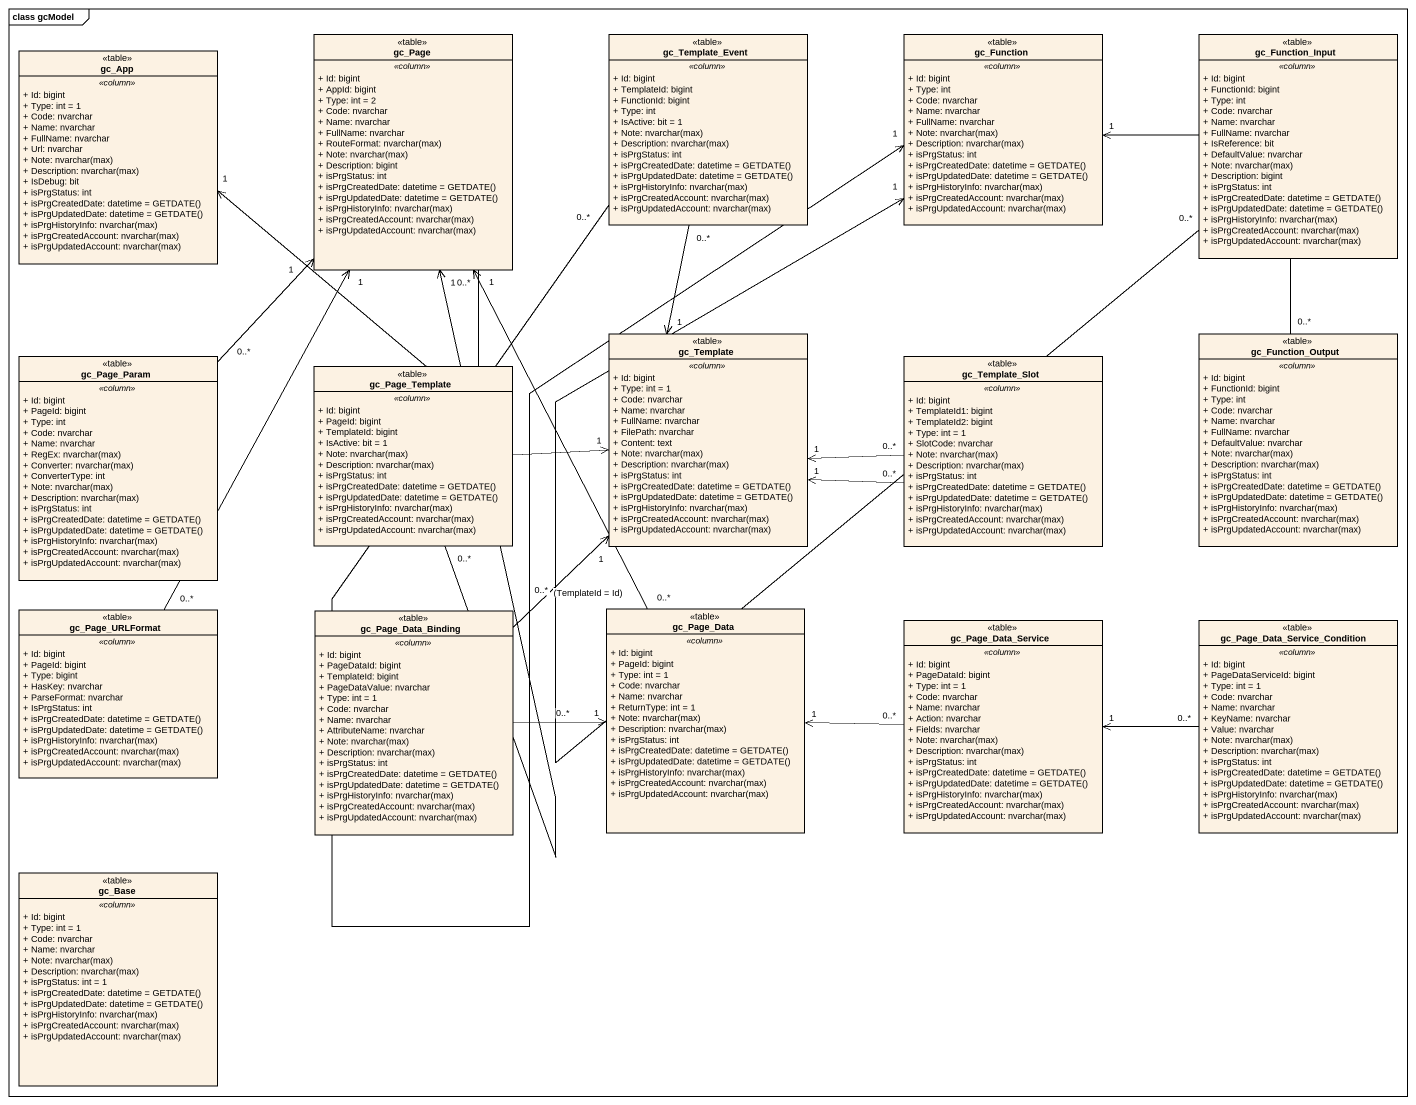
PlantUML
@startuml
mainframe class gcModel
hide circle
hide empty members
skinparam classAttributeIconSize 0
class gc_Page <<table>> {
  .. <<column>> ..
  + Id: bigint
  + AppId: bigint
  + Type: int = 2
  + Code: nvarchar
  + Name: nvarchar
  + FullName: nvarchar
  {field} + RouteFormat: nvarchar(max)
  {field} + Note: nvarchar(max)
  + Description: bigint
  + isPrgStatus: int
  {field} + isPrgCreatedDate: datetime = GETDATE()
  {field} + isPrgUpdatedDate: datetime = GETDATE()
  {field} + isPrgHistoryInfo: nvarchar(max)
  {field} + isPrgCreatedAccount: nvarchar(max)
  {field} + isPrgUpdatedAccount: nvarchar(max)
}
class gc_Template_Event <<table>> {
  .. <<column>> ..
  + Id: bigint
  + TemplateId: bigint
  + FunctionId: bigint
  + Type: int
  + IsActive: bit = 1
  {field} + Note: nvarchar(max)
  {field} + Description: nvarchar(max)
  + isPrgStatus: int
  {field} + isPrgCreatedDate: datetime = GETDATE()
  {field} + isPrgUpdatedDate: datetime = GETDATE()
  {field} + isPrgHistoryInfo: nvarchar(max)
  {field} + isPrgCreatedAccount: nvarchar(max)
  {field} + isPrgUpdatedAccount: nvarchar(max)
}
class gc_Function <<table>> {
  .. <<column>> ..
  + Id: bigint
  + Type: int
  + Code: nvarchar
  + Name: nvarchar
  + FullName: nvarchar
  {field} + Note: nvarchar(max)
  {field} + Description: nvarchar(max)
  + isPrgStatus: int
  {field} + isPrgCreatedDate: datetime = GETDATE()
  {field} + isPrgUpdatedDate: datetime = GETDATE()
  {field} + isPrgHistoryInfo: nvarchar(max)
  {field} + isPrgCreatedAccount: nvarchar(max)
  {field} + isPrgUpdatedAccount: nvarchar(max)
}
class gc_Function_Input <<table>> {
  .. <<column>> ..
  + Id: bigint
  + FunctionId: bigint
  + Type: int
  + Code: nvarchar
  + Name: nvarchar
  + FullName: nvarchar
  + IsReference: bit
  + DefaultValue: nvarchar
  {field} + Note: nvarchar(max)
  + Description: bigint
  + isPrgStatus: int
  {field} + isPrgCreatedDate: datetime = GETDATE()
  {field} + isPrgUpdatedDate: datetime = GETDATE()
  {field} + isPrgHistoryInfo: nvarchar(max)
  {field} + isPrgCreatedAccount: nvarchar(max)
  {field} + isPrgUpdatedAccount: nvarchar(max)
}
class gc_App <<table>> {
  .. <<column>> ..
  + Id: bigint
  + Type: int = 1
  + Code: nvarchar
  + Name: nvarchar
  + FullName: nvarchar
  + Url: nvarchar
  {field} + Note: nvarchar(max)
  {field} + Description: nvarchar(max)
  + IsDebug: bit
  + isPrgStatus: int
  {field} + isPrgCreatedDate: datetime = GETDATE()
  {field} + isPrgUpdatedDate: datetime = GETDATE()
  {field} + isPrgHistoryInfo: nvarchar(max)
  {field} + isPrgCreatedAccount: nvarchar(max)
  {field} + isPrgUpdatedAccount: nvarchar(max)
}
class gc_Page_Param <<table>> {
  .. <<column>> ..
  + Id: bigint
  + PageId: bigint
  + Type: int
  + Code: nvarchar
  + Name: nvarchar
  {field} + RegEx: nvarchar(max)
  {field} + Converter: nvarchar(max)
  + ConverterType: int
  {field} + Note: nvarchar(max)
  {field} + Description: nvarchar(max)
  + isPrgStatus: int
  {field} + isPrgCreatedDate: datetime = GETDATE()
  {field} + isPrgUpdatedDate: datetime = GETDATE()
  {field} + isPrgHistoryInfo: nvarchar(max)
  {field} + isPrgCreatedAccount: nvarchar(max)
  {field} + isPrgUpdatedAccount: nvarchar(max)
}
class gc_Template <<table>> {
  .. <<column>> ..
  + Id: bigint
  + Type: int = 1
  + Code: nvarchar
  + Name: nvarchar
  + FullName: nvarchar
  + FilePath: nvarchar
  + Content: text
  {field} + Note: nvarchar(max)
  {field} + Description: nvarchar(max)
  + isPrgStatus: int
  {field} + isPrgCreatedDate: datetime = GETDATE()
  {field} + isPrgUpdatedDate: datetime = GETDATE()
  {field} + isPrgHistoryInfo: nvarchar(max)
  {field} + isPrgCreatedAccount: nvarchar(max)
  {field} + isPrgUpdatedAccount: nvarchar(max)
}
class gc_Template_Slot <<table>> {
  .. <<column>> ..
  + Id: bigint
  + TemplateId1: bigint
  + TemplateId2: bigint
  + Type: int = 1
  + SlotCode: nvarchar
  {field} + Note: nvarchar(max)
  {field} + Description: nvarchar(max)
  + isPrgStatus: int
  {field} + isPrgCreatedDate: datetime = GETDATE()
  {field} + isPrgUpdatedDate: datetime = GETDATE()
  {field} + isPrgHistoryInfo: nvarchar(max)
  {field} + isPrgCreatedAccount: nvarchar(max)
  {field} + isPrgUpdatedAccount: nvarchar(max)
}
class gc_Function_Output <<table>> {
  .. <<column>> ..
  + Id: bigint
  + FunctionId: bigint
  + Type: int
  + Code: nvarchar
  + Name: nvarchar
  + FullName: nvarchar
  + DefaultValue: nvarchar
  {field} + Note: nvarchar(max)
  {field} + Description: nvarchar(max)
  + isPrgStatus: int
  {field} + isPrgCreatedDate: datetime = GETDATE()
  {field} + isPrgUpdatedDate: datetime = GETDATE()
  {field} + isPrgHistoryInfo: nvarchar(max)
  {field} + isPrgCreatedAccount: nvarchar(max)
  {field} + isPrgUpdatedAccount: nvarchar(max)
}
class gc_Page_Template <<table>> {
  .. <<column>> ..
  + Id: bigint
  + PageId: bigint
  + TemplateId: bigint
  + IsActive: bit = 1
  {field} + Note: nvarchar(max)
  {field} + Description: nvarchar(max)
  + isPrgStatus: int
  {field} + isPrgCreatedDate: datetime = GETDATE()
  {field} + isPrgUpdatedDate: datetime = GETDATE()
  {field} + isPrgHistoryInfo: nvarchar(max)
  {field} + isPrgCreatedAccount: nvarchar(max)
  {field} + isPrgUpdatedAccount: nvarchar(max)
}
class gc_Page_URLFormat <<table>> {
  .. <<column>> ..
  + Id: bigint
  + PageId: bigint
  + Type: bigint
  + HasKey: nvarchar
  + ParseFormat: nvarchar
  + IsPrgStatus: int
  {field} + isPrgCreatedDate: datetime = GETDATE()
  {field} + isPrgUpdatedDate: datetime = GETDATE()
  {field} + isPrgHistoryInfo: nvarchar(max)
  {field} + isPrgCreatedAccount: nvarchar(max)
  {field} + isPrgUpdatedAccount: nvarchar(max)
}
class gc_Page_Data_Binding <<table>> {
  .. <<column>> ..
  + Id: bigint
  + PageDataId: bigint
  + TemplateId: bigint
  + PageDataValue: nvarchar
  + Type: int = 1
  + Code: nvarchar
  + Name: nvarchar
  + AttributeName: nvarchar
  {field} + Note: nvarchar(max)
  {field} + Description: nvarchar(max)
  + isPrgStatus: int
  {field} + isPrgCreatedDate: datetime = GETDATE()
  {field} + isPrgUpdatedDate: datetime = GETDATE()
  {field} + isPrgHistoryInfo: nvarchar(max)
  {field} + isPrgCreatedAccount: nvarchar(max)
  {field} + isPrgUpdatedAccount: nvarchar(max)
}
class gc_Page_Data <<table>> {
  .. <<column>> ..
  + Id: bigint
  + PageId: bigint
  + Type: int = 1
  + Code: nvarchar
  + Name: nvarchar
  + ReturnType: int = 1
  {field} + Note: nvarchar(max)
  {field} + Description: nvarchar(max)
  + isPrgStatus: int
  {field} + isPrgCreatedDate: datetime = GETDATE()
  {field} + isPrgUpdatedDate: datetime = GETDATE()
  {field} + isPrgHistoryInfo: nvarchar(max)
  {field} + isPrgCreatedAccount: nvarchar(max)
  {field} + isPrgUpdatedAccount: nvarchar(max)
}
class gc_Page_Data_Service <<table>> {
  .. <<column>> ..
  + Id: bigint
  + PageDataId: bigint
  + Type: int = 1
  + Code: nvarchar
  + Name: nvarchar
  + Action: nvarchar
  + Fields: nvarchar
  {field} + Note: nvarchar(max)
  {field} + Description: nvarchar(max)
  + isPrgStatus: int
  {field} + isPrgCreatedDate: datetime = GETDATE()
  {field} + isPrgUpdatedDate: datetime = GETDATE()
  {field} + isPrgHistoryInfo: nvarchar(max)
  {field} + isPrgCreatedAccount: nvarchar(max)
  {field} + isPrgUpdatedAccount: nvarchar(max)
}
class "gc_Page_Data_Service_Condition" as gc_Page_Data_Service_2 <<table>> {
  .. <<column>> ..
  + Id: bigint
  + PageDataServiceId: bigint
  + Type: int = 1
  + Code: nvarchar
  + Name: nvarchar
  + KeyName: nvarchar
  + Value: nvarchar
  {field} + Note: nvarchar(max)
  {field} + Description: nvarchar(max)
  + isPrgStatus: int
  {field} + isPrgCreatedDate: datetime = GETDATE()
  {field} + isPrgUpdatedDate: datetime = GETDATE()
  {field} + isPrgHistoryInfo: nvarchar(max)
  {field} + isPrgCreatedAccount: nvarchar(max)
  {field} + isPrgUpdatedAccount: nvarchar(max)
}
class gc_Base <<table>> {
  .. <<column>> ..
  + Id: bigint
  + Type: int = 1
  + Code: nvarchar
  + Name: nvarchar
  {field} + Note: nvarchar(max)
  {field} + Description: nvarchar(max)
  + isPrgStatus: int = 1
  {field} + isPrgCreatedDate: datetime = GETDATE()
  {field} + isPrgUpdatedDate: datetime = GETDATE()
  {field} + isPrgHistoryInfo: nvarchar(max)
  {field} + isPrgCreatedAccount: nvarchar(max)
  {field} + isPrgUpdatedAccount: nvarchar(max)
}
gc_Page "0..*" -left-> "1" gc_App
gc_Template_Event "0..*" -right-> "1" gc_Function
gc_Template_Event "0..*" --> "1" gc_Template
gc_Function_Input "0..*" -left-> "1" gc_Function
gc_Page_Param "0..*" -up-> "1" gc_Page
gc_Template_Slot "0..*" -left-> "1" gc_Template
gc_Template_Slot "0..*" -left-> "1" gc_Template
gc_Function_Output "0..*" -up-> "1" gc_Function
gc_Page_Template "0..*" -up-> "1" gc_Page
gc_Page_Template -right-> "1" gc_Template
gc_Page_URLFormat "0..*" -up-> "1" gc_Page
gc_Page_Data_Binding "0..*" -up-> "1" gc_Template : (TemplateId = Id)
gc_Page_Data_Binding "0..*" -right-> "1" gc_Page_Data
gc_Page_Data "0..*" -up-> "1" gc_Page
gc_Page_Data_Service "0..*" -left-> "1" gc_Page_Data
gc_Page_Data_Service_2 "0..*" -left-> "1" gc_Page_Data_Service
@enduml
